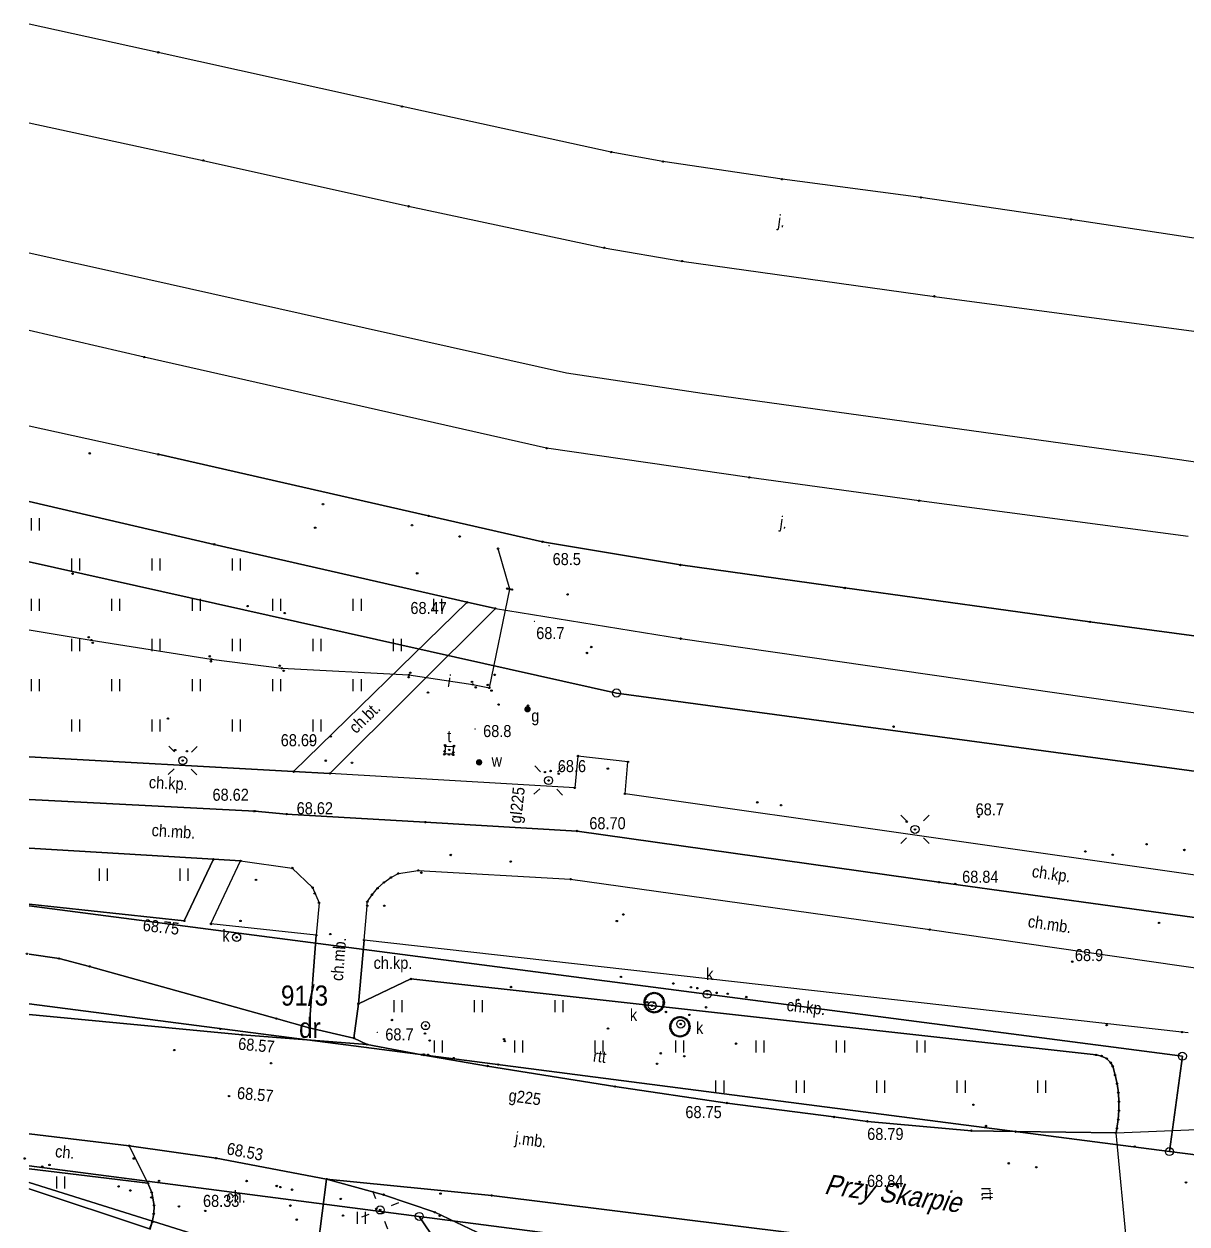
# Model space of a CAD drawing. Extents: x 6545332 to 6545538, y 5876272 to 5876530.
# Drawn here: x 6545332 to 6545404.3, y 5876443.5 to 5876518.1 of the extents above; entities that cross this region are included whole.
import ezdxf
from ezdxf.enums import TextEntityAlignment as Align

# ---------------------------------------------------------------- set-up
doc = ezdxf.new("R2010")
doc.units = 0
doc.header["$MEASUREMENT"] = 0
doc.layers.add('1', color=8, linetype='CONTINUOUS')
doc.styles.get("Standard").update_dxf_attribs({"font": 'txt', "width": 0.75})

msp = doc.modelspace()

# ---------------------------------------------------------------- hatches: boundary and pattern name
at = {"layer": '1', "linetype": 'Continuous'}
h = msp.add_hatch(color=256, dxfattribs=at)
edge = h.paths.add_edge_path()
edge.add_arc((6545364.62, 5876485.68), 0.045, 0, 360)
h = msp.add_hatch(color=256, dxfattribs=at)
edge = h.paths.add_edge_path()
edge.add_arc((6545359.52, 5876482.16), 0.045, 0, 360)
h = msp.add_hatch(color=256, dxfattribs=at)
edge = h.paths.add_edge_path()
edge.add_arc((6545363.71, 5876480.97), 0.045, 0, 360)
h = msp.add_hatch(color=256, dxfattribs=at)
edge = h.paths.add_edge_path()
edge.add_arc((6545363.28, 5876475.51), 0.2, 264.03, 624.03)
h = msp.add_hatch(color=256, dxfattribs=at)
edge = h.paths.add_edge_path()
edge.add_arc((6545360.02, 5876474.28), 0.045, 0, 360)
h = msp.add_hatch(color=256, dxfattribs=at)
edge = h.paths.add_edge_path()
edge.add_arc((6545351.05, 5876473.82), 0.045, 0, 360)
h = msp.add_hatch(color=256, dxfattribs=at)
edge = h.paths.add_edge_path()
edge.add_arc((6545360.27, 5876472.21), 0.2, 0, 360)
h = msp.add_hatch(color=256, dxfattribs=at)
edge = h.paths.add_edge_path()
edge.add_arc((6545364.71, 5876471.67), 0.045, 0, 360)
h = msp.add_hatch(color=256, dxfattribs=at)
edge = h.paths.add_edge_path()
edge.add_arc((6545346.28, 5876469.17), 0.045, 0, 360)
h = msp.add_hatch(color=256, dxfattribs=at)
edge = h.paths.add_edge_path()
edge.add_arc((6545348.3, 5876468.99), 0.045, 0, 360)
h = msp.add_hatch(color=256, dxfattribs=at)
edge = h.paths.add_edge_path()
edge.add_arc((6545391.32, 5876468.82), 0.045, 0, 360)
h = msp.add_hatch(color=256, dxfattribs=at)
edge = h.paths.add_edge_path()
edge.add_arc((6545366.36, 5876467.94), 0.045, 0, 360)
h = msp.add_hatch(color=256, dxfattribs=at)
edge = h.paths.add_edge_path()
edge.add_arc((6545389.86, 5876464.65), 0.045, 0, 360)
h = msp.add_hatch(color=256, dxfattribs=at)
edge = h.paths.add_edge_path()
edge.add_arc((6545341.94, 5876462.35), 0.045, 0, 360)
h = msp.add_hatch(color=256, dxfattribs=at)
edge = h.paths.add_edge_path()
edge.add_arc((6545397.13, 5876459.82), 0.045, 0, 360)
h = msp.add_hatch(color=256, dxfattribs=at)
edge = h.paths.add_edge_path()
edge.add_arc((6545345.54, 5876455.27), 0.045, 0, 360)
h = msp.add_hatch(color=256, dxfattribs=at)
edge = h.paths.add_edge_path()
edge.add_arc((6545353.94, 5876455.42), 0.045, 0, 360)
h = msp.add_hatch(color=256, dxfattribs=at)
edge = h.paths.add_edge_path()
edge.add_arc((6545344.73, 5876451.46), 0.045, 0, 360)
h = msp.add_hatch(color=256, dxfattribs=at)
edge = h.paths.add_edge_path()
edge.add_arc((6545375.68, 5876451.03), 0.045, 0, 360)
h = msp.add_hatch(color=256, dxfattribs=at)
edge = h.paths.add_edge_path()
edge.add_arc((6545375.68, 5876451.03), 0.045, 0, 360)
h = msp.add_hatch(color=256, dxfattribs=at)
edge = h.paths.add_edge_path()
edge.add_arc((6545384.4, 5876449.89), 0.045, 0, 360)
h = msp.add_hatch(color=256, dxfattribs=at)
edge = h.paths.add_edge_path()
edge.add_arc((6545384.4, 5876449.89), 0.045, 0, 360)
h = msp.add_hatch(color=256, dxfattribs=at)
edge = h.paths.add_edge_path()
edge.add_arc((6545343.92, 5876447.6), 0.045, 0, 360)
h = msp.add_hatch(color=256, dxfattribs=at)
edge = h.paths.add_edge_path()
edge.add_arc((6545383.92, 5876446.12), 0.045, 0, 360)
h = msp.add_hatch(color=256, dxfattribs=at)
edge = h.paths.add_edge_path()
edge.add_arc((6545383.92, 5876446.12), 0.045, 0, 360)
h = msp.add_hatch(color=256, dxfattribs=at)
edge = h.paths.add_edge_path()
edge.add_arc((6545343.25, 5876444.32), 0.045, 0, 360)

# ---------------------------------------------------------------- linework, layer by layer
at = {"layer": '1'}
for p, q in [((6545340.33, 5876516.35), (6545332.303, 5876518.112)), ((6545355.48, 5876512.98), (6545340.33, 5876516.35)), ((6545368.48, 5876510.15), (6545355.48, 5876512.98)), ((6545332.303, 5876511.963), (6545343.13, 5876509.63)), ((6545371.69, 5876509.56), (6545368.48, 5876510.15)), ((6545343.13, 5876509.63), (6545355.89, 5876506.78)), ((6545379.1, 5876508.46), (6545371.69, 5876509.56)), ((6545387.73, 5876507.33), (6545379.1, 5876508.46)), ((6545397.05, 5876505.96), (6545387.73, 5876507.33)), ((6545355.89, 5876506.78), (6545368.05, 5876504.2)), ((6545406.73, 5876504.49), (6545397.05, 5876505.96)), ((6545368.05, 5876504.2), (6545372.87, 5876503.37)), ((6545338.29, 5876502.54), (6545332.303, 5876503.863)), ((6545372.87, 5876503.37), (6545388.57, 5876501.18)), ((6545353.18, 5876499.21), (6545338.29, 5876502.54)), ((6545388.57, 5876501.18), (6545409.97, 5876498.3)), ((6545339.46, 5876497.4), (6545332.303, 5876499.067)), ((6545339.46, 5876497.4), (6545332.303, 5876499.067)), ((6545365.7, 5876496.41), (6545353.18, 5876499.21)), ((6545364.46, 5876491.74), (6545339.46, 5876497.4)), ((6545364.46, 5876491.74), (6545339.46, 5876497.4)), ((6545374.13, 5876495.13), (6545365.7, 5876496.41)), ((6545402.08, 5876491.26), (6545374.13, 5876495.13)), ((6545332.303, 5876493.12), (6545340.33, 5876491.36)), ((6545377.06, 5876489.92), (6545364.46, 5876491.74)), ((6545377.06, 5876489.92), (6545364.46, 5876491.74)), ((6545357.13, 5876487.53), (6545340.33, 5876491.36)), ((6545340.33, 5876491.36), (6545357.13, 5876487.53)), ((6545416.95, 5876489.14), (6545402.08, 5876491.26)), ((6545387.62, 5876488.47), (6545377.06, 5876489.92)), ((6545387.62, 5876488.47), (6545377.06, 5876489.92)), ((6545343.81, 5876485.76), (6545332.303, 5876488.418)), ((6545332.303, 5876488.418), (6545343.81, 5876485.76)), ((6545404.33, 5876486.26), (6545387.62, 5876488.47)), ((6545404.33, 5876486.26), (6545387.62, 5876488.47)), ((6545357.13, 5876487.53), (6545364.21, 5876485.92)), ((6545364.21, 5876485.92), (6545357.13, 5876487.53)), ((6545359.52, 5876482.16), (6545343.81, 5876485.76)), ((6545343.81, 5876485.76), (6545359.52, 5876482.16)), ((6545362.17, 5876482.98), (6545361.45, 5876485.49)), ((6545372.78, 5876484.48), (6545364.21, 5876485.92)), ((6545364.21, 5876485.92), (6545372.78, 5876484.48)), ((6545332.303, 5876484.67), (6545368.81, 5876476.52)), ((6545368.81, 5876476.52), (6545332.303, 5876484.67)), ((6545332.303, 5876484.67), (6545368.81, 5876476.52)), ((6545383, 5876483.05), (6545372.78, 5876484.48)), ((6545372.78, 5876484.48), (6545383, 5876483.05)), ((6545360.91, 5876476.84), (6545362.17, 5876482.98)), ((6545383, 5876483.05), (6545398.23, 5876480.94)), ((6545398.23, 5876480.94), (6545383, 5876483.05)), ((6545359.52, 5876482.16), (6545348.74, 5876471.63)), ((6545348.74, 5876471.63), (6545359.52, 5876482.16)), ((6545351, 5876471.52), (6545361.28, 5876481.78)), ((6545361.28, 5876481.78), (6545359.52, 5876482.16)), ((6545359.52, 5876482.16), (6545361.28, 5876481.78)), ((6545361.28, 5876481.78), (6545372.79, 5876479.9)), ((6545398.23, 5876480.94), (6545415.5, 5876478.62)), ((6545415.5, 5876478.62), (6545398.23, 5876480.94)), ((6545332.303, 5876480.447), (6545336.16, 5876479.81)), ((6545336.16, 5876479.81), (6545343.62, 5876478.62)), ((6545372.79, 5876479.9), (6545415.9, 5876473.67)), ((6545343.62, 5876478.62), (6545348, 5876478.06)), ((6545348, 5876478.06), (6545355.91, 5876477.64)), ((6545355.91, 5876477.64), (6545359.87, 5876477.05)), ((6545359.87, 5876477.05), (6545360.91, 5876476.84)), ((6545368.81, 5876476.52), (6545443.83, 5876466.38)), ((6545443.83, 5876466.38), (6545368.81, 5876476.52)), ((6545368.81, 5876476.52), (6545443.83, 5876466.38)), ((6545358.15, 5876472.74), (6545358.18, 5876473.22)), ((6545358.63, 5876472.71), (6545358.15, 5876472.74)), ((6545358.18, 5876473.22), (6545358.67, 5876473.19)), ((6545358.67, 5876473.19), (6545358.63, 5876472.71)), ((6545332.303, 5876472.546), (6545348.74, 5876471.63)), ((6545348.74, 5876471.63), (6545332.303, 5876472.546)), ((6545366.41, 5876472.6), (6545366.21, 5876470.62)), ((6545369.52, 5876472.24), (6545366.41, 5876472.6)), ((6545369.34, 5876470.25), (6545369.52, 5876472.24)), ((6545348.74, 5876471.63), (6545351, 5876471.52)), ((6545351, 5876471.52), (6545348.74, 5876471.63)), ((6545366.21, 5876470.62), (6545351, 5876471.52)), ((6545332.303, 5876469.893), (6545346.34, 5876469.18)), ((6545346.34, 5876469.18), (6545332.303, 5876469.893)), ((6545408.81, 5876464.61), (6545369.34, 5876470.25)), ((6545346.34, 5876469.18), (6545348.3, 5876468.99)), ((6545348.3, 5876468.99), (6545346.34, 5876469.18)), ((6545348.3, 5876468.99), (6545356.92, 5876468.49)), ((6545356.92, 5876468.49), (6545348.3, 5876468.99)), ((6545356.92, 5876468.49), (6545366.36, 5876467.94)), ((6545366.36, 5876467.94), (6545356.92, 5876468.49)), ((6545366.36, 5876467.94), (6545388.85, 5876464.76)), ((6545388.85, 5876464.76), (6545366.36, 5876467.94)), ((6545343.76, 5876466.18), (6545332.303, 5876466.866)), ((6545332.303, 5876466.866), (6545343.76, 5876466.18)), ((6545343.76, 5876466.18), (6545341.94, 5876462.35)), ((6545341.94, 5876462.35), (6545343.76, 5876466.18)), ((6545343.6, 5876462.16), (6545345.45, 5876466.08)), ((6545345.45, 5876466.08), (6545343.76, 5876466.18)), ((6545343.76, 5876466.18), (6545345.45, 5876466.08)), ((6545345.45, 5876466.08), (6545348.66, 5876465.64)), ((6545348.66, 5876465.64), (6545349.92, 5876464.42)), ((6545354.79, 5876465.05), (6545355.25, 5876465.3)), ((6545355.25, 5876465.3), (6545356.49, 5876465.49)), ((6545356.49, 5876465.49), (6545365.96, 5876464.94)), ((6545353.96, 5876464.38), (6545354.35, 5876464.74)), ((6545354.35, 5876464.74), (6545354.79, 5876465.05)), ((6545365.96, 5876464.94), (6545388.28, 5876461.81)), ((6545388.85, 5876464.76), (6545410.35, 5876461.79)), ((6545410.35, 5876461.79), (6545388.85, 5876464.76)), ((6545349.92, 5876464.42), (6545350.32, 5876463.47)), ((6545353.32, 5876463.54), (6545353.62, 5876463.98)), ((6545353.62, 5876463.98), (6545353.96, 5876464.38)), ((6545341.94, 5876462.35), (6545332.303, 5876463.402)), ((6545332.303, 5876463.402), (6545341.94, 5876462.35)), ((6545332.303, 5876463.294), (6545403.98, 5876453.94)), ((6545403.98, 5876453.94), (6545332.303, 5876463.294)), ((6545403.98, 5876453.94), (6545332.303, 5876463.294)), ((6545350.32, 5876463.47), (6545350.15, 5876461.47)), ((6545353.12, 5876461.16), (6545353.32, 5876463.29)), ((6545353.32, 5876463.29), (6545353.32, 5876463.54)), ((6545350.15, 5876461.47), (6545343.6, 5876462.16)), ((6545388.28, 5876461.81), (6545408.49, 5876458.89)), ((6545349.7, 5876455.71), (6545350.15, 5876461.47)), ((6545350.15, 5876461.47), (6545349.7, 5876455.71)), ((6545353.12, 5876461.16), (6545352.77, 5876457.19)), ((6545352.77, 5876457.19), (6545353.12, 5876461.16)), ((6545403.95, 5876455.44), (6545353.12, 5876461.16)), ((6545332.303, 5876460.29), (6545334.16, 5876460.01)), ((6545334.16, 5876460.01), (6545332.303, 5876460.29)), ((6545334.16, 5876460.01), (6545332.303, 5876460.29)), ((6545334.16, 5876460.01), (6545336.06, 5876459.52)), ((6545336.06, 5876459.52), (6545334.16, 5876460.01)), ((6545336.06, 5876459.52), (6545334.16, 5876460.01)), ((6545336.06, 5876459.52), (6545347.66, 5876456.28)), ((6545347.66, 5876456.28), (6545336.06, 5876459.52)), ((6545347.66, 5876456.28), (6545336.06, 5876459.52)), ((6545352.77, 5876457.19), (6545356.03, 5876458.74)), ((6545356.03, 5876458.74), (6545352.77, 5876457.19)), ((6545356.03, 5876458.74), (6545398.62, 5876454.02)), ((6545398.62, 5876454.02), (6545356.03, 5876458.74)), ((6545403.17, 5876448.01), (6545332.303, 5876457.194)), ((6545332.303, 5876457.194), (6545403.17, 5876448.01)), ((6545403.17, 5876448.01), (6545332.303, 5876457.194)), ((6545332.303, 5876457.194), (6545403.17, 5876448.01)), ((6545403.17, 5876448.01), (6545332.303, 5876457.194)), ((6545352.49, 5876455.07), (6545352.77, 5876457.19)), ((6545352.77, 5876457.19), (6545352.49, 5876455.07)), ((6545345.54, 5876455.27), (6545332.303, 5876456.531)), ((6545332.303, 5876456.531), (6545345.54, 5876455.27)), ((6545347.66, 5876456.28), (6545349.7, 5876455.71)), ((6545349.7, 5876455.71), (6545347.66, 5876456.28)), ((6545349.7, 5876455.71), (6545347.66, 5876456.28)), ((6545349.7, 5876455.71), (6545352.49, 5876455.07)), ((6545352.49, 5876455.07), (6545349.7, 5876455.71)), ((6545352.49, 5876455.07), (6545349.7, 5876455.71)), ((6545353.31, 5876454.67), (6545345.54, 5876455.27)), ((6545345.54, 5876455.27), (6545353.31, 5876454.67)), ((6545353.31, 5876454.67), (6545352.49, 5876455.07)), ((6545352.49, 5876455.07), (6545353.31, 5876454.67)), ((6545353.31, 5876454.67), (6545352.49, 5876455.07)), ((6545404.33, 5876455.39), (6545403.95, 5876455.44)), ((6545356.72, 5876454.03), (6545353.31, 5876454.67)), ((6545353.31, 5876454.67), (6545356.72, 5876454.03)), ((6545356.72, 5876454.03), (6545360.8, 5876453.33)), ((6545360.8, 5876453.33), (6545356.72, 5876454.03)), ((6545356.72, 5876454.03), (6545360.8, 5876453.33)), ((6545360.8, 5876453.33), (6545368.71, 5876452.05)), ((6545368.71, 5876452.05), (6545360.8, 5876453.33)), ((6545360.8, 5876453.33), (6545368.71, 5876452.05)), ((6545398.62, 5876454.02), (6545398.96, 5876453.95)), ((6545398.96, 5876453.95), (6545398.62, 5876454.02)), ((6545398.96, 5876453.95), (6545399.27, 5876453.79)), ((6545399.27, 5876453.79), (6545398.96, 5876453.95)), ((6545399.27, 5876453.79), (6545399.52, 5876453.54)), ((6545399.52, 5876453.54), (6545399.27, 5876453.79)), ((6545399.52, 5876453.54), (6545399.65, 5876453.31)), ((6545399.65, 5876453.31), (6545399.52, 5876453.54)), ((6545403.98, 5876453.94), (6545403.17, 5876448.01)), ((6545403.17, 5876448.01), (6545403.98, 5876453.94)), ((6545403.17, 5876448.01), (6545403.98, 5876453.94)), ((6545399.65, 5876453.31), (6545399.8, 5876452.77)), ((6545399.8, 5876452.77), (6545399.65, 5876453.31)), ((6545399.8, 5876452.77), (6545399.92, 5876452.23)), ((6545399.92, 5876452.23), (6545399.8, 5876452.77)), ((6545368.71, 5876452.05), (6545375.68, 5876451.03)), ((6545375.68, 5876451.03), (6545368.71, 5876452.05)), ((6545368.71, 5876452.05), (6545375.68, 5876451.03)), ((6545399.92, 5876452.23), (6545400, 5876451.67)), ((6545400, 5876451.67), (6545399.92, 5876452.23)), ((6545400, 5876451.67), (6545400.03, 5876451.11)), ((6545400.03, 5876451.11), (6545400, 5876451.67)), ((6545400.03, 5876451.11), (6545400.03, 5876450.56)), ((6545400.03, 5876450.56), (6545400.03, 5876451.11)), ((6545375.68, 5876451.03), (6545382.32, 5876450.16)), ((6545382.32, 5876450.16), (6545375.68, 5876451.03)), ((6545375.68, 5876451.03), (6545382.32, 5876450.16)), ((6545400.03, 5876450.56), (6545399.99, 5876450)), ((6545399.99, 5876450), (6545400.03, 5876450.56)), ((6545382.32, 5876450.16), (6545384.4, 5876449.89)), ((6545384.4, 5876449.89), (6545382.32, 5876450.16)), ((6545382.32, 5876450.16), (6545384.4, 5876449.89)), ((6545384.4, 5876449.89), (6545390.87, 5876449.31)), ((6545390.87, 5876449.31), (6545384.4, 5876449.89)), ((6545384.4, 5876449.89), (6545390.87, 5876449.31)), ((6545399.99, 5876450), (6545399.91, 5876449.45)), ((6545399.91, 5876449.45), (6545399.99, 5876450)), ((6545338.52, 5876448.37), (6545332.303, 5876449.122)), ((6545338.52, 5876448.37), (6545332.303, 5876449.122)), ((6545332.303, 5876449.122), (6545338.52, 5876448.37)), ((6545390.87, 5876449.31), (6545393.61, 5876449.25)), ((6545393.61, 5876449.25), (6545390.87, 5876449.31)), ((6545390.87, 5876449.31), (6545393.61, 5876449.25)), ((6545399.86, 5876449.17), (6545393.61, 5876449.25)), ((6545399.86, 5876449.17), (6545393.61, 5876449.25)), ((6545393.61, 5876449.25), (6545399.86, 5876449.17)), ((6545399.91, 5876449.45), (6545399.86, 5876449.17)), ((6545399.86, 5876449.17), (6545399.91, 5876449.45)), ((6545399.86, 5876449.17), (6545404.87, 5876449.38)), ((6545400.54, 5876442), (6545399.86, 5876449.17)), ((6545343.92, 5876447.6), (6545338.52, 5876448.37)), ((6545339.69, 5876446.04), (6545338.52, 5876448.37)), ((6545338.52, 5876448.37), (6545343.92, 5876447.6)), ((6545343.92, 5876447.6), (6545338.52, 5876448.37)), ((6545338.52, 5876448.37), (6545339.69, 5876446.04)), ((6545350.79, 5876446.3), (6545343.92, 5876447.6)), ((6545343.92, 5876447.6), (6545350.79, 5876446.3)), ((6545350.79, 5876446.3), (6545343.92, 5876447.6)), ((6545429.47, 5876444.6), (6545403.17, 5876448.01)), ((6545403.17, 5876448.01), (6545429.47, 5876444.6)), ((6545403.17, 5876448.01), (6545429.47, 5876444.6)), ((6545429.47, 5876444.6), (6545403.17, 5876448.01)), ((6545429.47, 5876444.6), (6545403.17, 5876448.01)), ((6545332.303, 5876447.121), (6545356.55, 5876443.98)), ((6545356.55, 5876443.98), (6545332.303, 5876447.121)), ((6545332.303, 5876447.121), (6545356.55, 5876443.98)), ((6545332.303, 5876446.932), (6545339.69, 5876446.04)), ((6545339.69, 5876446.04), (6545332.303, 5876446.932)), ((6545332.303, 5876446.085), (6545342.8, 5876442.79)), ((6545342.8, 5876442.79), (6545332.303, 5876446.085)), ((6545332.303, 5876446.085), (6545342.8, 5876442.79)), ((6545339.92, 5876445.47), (6545339.69, 5876446.04)), ((6545339.69, 5876446.04), (6545339.92, 5876445.47)), ((6545350.79, 5876446.3), (6545350.24, 5876442.06)), ((6545350.24, 5876442.06), (6545350.79, 5876446.3)), ((6545354.33, 5876445.33), (6545350.79, 5876446.3)), ((6545354.33, 5876445.33), (6545350.79, 5876446.3)), ((6545350.79, 5876446.3), (6545354.33, 5876445.33)), ((6545361.05, 5876445.28), (6545350.79, 5876446.3)), ((6545350.79, 5876446.3), (6545361.05, 5876445.28)), ((6545339.79, 5876443.21), (6545332.303, 5876445.694)), ((6545332.303, 5876445.694), (6545339.79, 5876443.21)), ((6545340.07, 5876444.66), (6545339.92, 5876445.47)), ((6545339.92, 5876445.47), (6545340.07, 5876444.66)), ((6545357.51, 5876444.24), (6545354.33, 5876445.33)), ((6545357.51, 5876444.24), (6545354.33, 5876445.33)), ((6545354.33, 5876445.33), (6545357.51, 5876444.24)), ((6545383.54, 5876442.48), (6545361.05, 5876445.28)), ((6545361.05, 5876445.28), (6545383.54, 5876442.48)), ((6545340.05, 5876444.14), (6545340.07, 5876444.66)), ((6545340.07, 5876444.66), (6545340.05, 5876444.14)), ((6545339.79, 5876443.21), (6545339.96, 5876443.63)), ((6545339.96, 5876443.63), (6545339.8, 5876443.14)), ((6545339.96, 5876443.63), (6545340.05, 5876444.14)), ((6545340.05, 5876444.14), (6545339.96, 5876443.63)), ((6545356.55, 5876443.98), (6545399.19, 5876438.46)), ((6545399.19, 5876438.46), (6545356.55, 5876443.98)), ((6545356.55, 5876443.98), (6545396.3, 5876385.19)), ((6545396.3, 5876385.19), (6545356.55, 5876443.98)), ((6545399.19, 5876438.46), (6545356.55, 5876443.98)), ((6545356.55, 5876443.98), (6545396.3, 5876385.19)), ((6545360.56, 5876442.79), (6545357.51, 5876444.24)), ((6545360.56, 5876442.79), (6545357.51, 5876444.24)), ((6545357.51, 5876444.24), (6545360.56, 5876442.79))]:
    msp.add_line(p, q, dxfattribs=at)
at = {"layer": '1', "linetype": 'Continuous'}
for p, q in [((6545332.45, 5876486.63), (6545332.45, 5876487.38)), ((6545332.95, 5876486.63), (6545332.95, 5876487.38)), ((6545334.95, 5876484.13), (6545334.95, 5876484.88)), ((6545335.45, 5876484.13), (6545335.45, 5876484.88)), ((6545339.95, 5876484.13), (6545339.95, 5876484.88)), ((6545340.45, 5876484.13), (6545340.45, 5876484.88)), ((6545344.95, 5876484.13), (6545344.95, 5876484.88)), ((6545345.45, 5876484.13), (6545345.45, 5876484.88)), ((6545332.45, 5876481.63), (6545332.45, 5876482.38)), ((6545332.95, 5876481.63), (6545332.95, 5876482.38)), ((6545337.45, 5876481.63), (6545337.45, 5876482.38)), ((6545337.95, 5876481.63), (6545337.95, 5876482.38)), ((6545342.45, 5876481.63), (6545342.45, 5876482.38)), ((6545342.95, 5876481.63), (6545342.95, 5876482.38)), ((6545347.45, 5876481.63), (6545347.45, 5876482.38)), ((6545347.95, 5876481.63), (6545347.95, 5876482.38)), ((6545352.45, 5876481.63), (6545352.45, 5876482.38)), ((6545352.95, 5876481.63), (6545352.95, 5876482.38)), ((6545357.45, 5876481.63), (6545357.45, 5876482.38)), ((6545357.95, 5876481.63), (6545357.95, 5876482.38)), ((6545334.95, 5876479.13), (6545334.95, 5876479.88)), ((6545335.45, 5876479.13), (6545335.45, 5876479.88)), ((6545339.95, 5876479.13), (6545339.95, 5876479.88)), ((6545340.45, 5876479.13), (6545340.45, 5876479.88)), ((6545344.95, 5876479.13), (6545344.95, 5876479.88)), ((6545345.45, 5876479.13), (6545345.45, 5876479.88)), ((6545349.95, 5876479.13), (6545349.95, 5876479.88)), ((6545350.45, 5876479.13), (6545350.45, 5876479.88)), ((6545354.95, 5876479.13), (6545354.95, 5876479.88)), ((6545355.45, 5876479.13), (6545355.45, 5876479.88)), ((6545332.45, 5876476.63), (6545332.45, 5876477.38)), ((6545332.95, 5876476.63), (6545332.95, 5876477.38)), ((6545337.45, 5876476.63), (6545337.45, 5876477.38)), ((6545337.95, 5876476.63), (6545337.95, 5876477.38)), ((6545342.45, 5876476.63), (6545342.45, 5876477.38)), ((6545342.95, 5876476.63), (6545342.95, 5876477.38)), ((6545347.45, 5876476.63), (6545347.45, 5876477.38)), ((6545347.95, 5876476.63), (6545347.95, 5876477.38)), ((6545352.45, 5876476.63), (6545352.45, 5876477.38)), ((6545352.95, 5876476.63), (6545352.95, 5876477.38)), ((6545334.95, 5876474.13), (6545334.95, 5876474.88)), ((6545335.45, 5876474.13), (6545335.45, 5876474.88)), ((6545339.95, 5876474.13), (6545339.95, 5876474.88)), ((6545340.45, 5876474.13), (6545340.45, 5876474.88)), ((6545344.95, 5876474.13), (6545344.95, 5876474.88)), ((6545345.45, 5876474.13), (6545345.45, 5876474.88)), ((6545349.95, 5876474.13), (6545349.95, 5876474.88)), ((6545350.45, 5876474.13), (6545350.45, 5876474.88)), ((6545341.329, 5876472.86), (6545340.982, 5876473.218)), ((6545342.39, 5876472.842), (6545342.748, 5876473.189)), ((6545364.079, 5876471.629), (6545363.738, 5876471.994)), ((6545341.311, 5876471.799), (6545340.953, 5876471.452)), ((6545342.372, 5876471.781), (6545342.719, 5876471.423)), ((6545365.139, 5876471.592), (6545365.504, 5876471.933)), ((6545364.042, 5876470.568), (6545363.677, 5876470.228)), ((6545365.103, 5876470.532), (6545365.443, 5876470.167)), ((6545386.83, 5876468.571), (6545386.476, 5876468.923)), ((6545387.891, 5876468.571), (6545388.243, 5876468.925)), ((6545386.83, 5876467.51), (6545386.478, 5876467.156)), ((6545387.891, 5876467.51), (6545388.245, 5876467.158)), ((6545336.68, 5876464.85), (6545336.68, 5876465.6)), ((6545337.18, 5876464.85), (6545337.18, 5876465.6)), ((6545341.68, 5876464.85), (6545341.68, 5876465.6)), ((6545342.18, 5876464.85), (6545342.18, 5876465.6)), ((6545354.99, 5876456.67), (6545354.99, 5876457.42)), ((6545355.49, 5876456.67), (6545355.49, 5876457.42)), ((6545359.99, 5876456.67), (6545359.99, 5876457.42)), ((6545360.49, 5876456.67), (6545360.49, 5876457.42)), ((6545364.99, 5876456.67), (6545364.99, 5876457.42)), ((6545365.49, 5876456.67), (6545365.49, 5876457.42)), ((6545357.49, 5876454.17), (6545357.49, 5876454.92)), ((6545357.99, 5876454.17), (6545357.99, 5876454.92)), ((6545362.49, 5876454.17), (6545362.49, 5876454.92)), ((6545362.99, 5876454.17), (6545362.99, 5876454.92)), ((6545367.49, 5876454.17), (6545367.49, 5876454.92)), ((6545367.99, 5876454.17), (6545367.99, 5876454.92)), ((6545372.49, 5876454.17), (6545372.49, 5876454.92)), ((6545372.99, 5876454.17), (6545372.99, 5876454.92)), ((6545377.49, 5876454.17), (6545377.49, 5876454.92)), ((6545377.99, 5876454.17), (6545377.99, 5876454.92)), ((6545382.49, 5876454.17), (6545382.49, 5876454.92)), ((6545382.99, 5876454.17), (6545382.99, 5876454.92)), ((6545387.49, 5876454.17), (6545387.49, 5876454.92)), ((6545387.99, 5876454.17), (6545387.99, 5876454.92)), ((6545374.99, 5876451.67), (6545374.99, 5876452.42)), ((6545375.49, 5876451.67), (6545375.49, 5876452.42)), ((6545379.99, 5876451.67), (6545379.99, 5876452.42)), ((6545380.49, 5876451.67), (6545380.49, 5876452.42)), ((6545384.99, 5876451.67), (6545384.99, 5876452.42)), ((6545385.49, 5876451.67), (6545385.49, 5876452.42)), ((6545389.99, 5876451.67), (6545389.99, 5876452.42)), ((6545390.49, 5876451.67), (6545390.49, 5876452.42)), ((6545394.99, 5876451.67), (6545394.99, 5876452.42)), ((6545395.49, 5876451.67), (6545395.49, 5876452.42)), ((6545334.03, 5876445.71), (6545334.03, 5876446.46)), ((6545334.53, 5876445.71), (6545334.53, 5876446.46)), ((6545353.847, 5876445.079), (6545353.665, 5876445.544)), ((6545354.819, 5876444.654), (6545355.284, 5876444.836)), ((6545352.71, 5876443.52), (6545352.71, 5876444.27)), ((6545353.422, 5876444.107), (6545352.957, 5876443.924)), ((6545353.21, 5876443.52), (6545353.21, 5876444.27)), ((6545354.394, 5876443.682), (6545354.577, 5876443.217))]:
    msp.add_line(p, q, dxfattribs=at)
at = {"layer": '1'}
for centre in [(6545340.33, 5876516.35), (6545355.48, 5876512.98), (6545368.48, 5876510.15), (6545343.13, 5876509.63), (6545371.69, 5876509.56), (6545379.1, 5876508.46), (6545387.73, 5876507.33), (6545355.89, 5876506.78), (6545397.05, 5876505.96), (6545368.05, 5876504.2), (6545372.87, 5876503.37), (6545388.57, 5876501.18), (6545339.46, 5876497.4), (6545336.07, 5876491.42), (6545340.33, 5876491.36), (6545340.33, 5876491.36), (6545364.46, 5876491.74), (6545377.06, 5876489.92), (6545387.62, 5876488.47), (6545350.57, 5876488.26), (6545356.1, 5876486.95), (6545357.13, 5876487.53), (6545357.13, 5876487.53), (6545357.13, 5876487.53), (6545350.08, 5876486.79), (6545359.06, 5876486.25), (6545343.81, 5876485.76), (6545343.81, 5876485.76), (6545361.45, 5876485.49), (6545361.45, 5876485.49), (6545361.45, 5876485.49), (6545361.45, 5876485.49), (6545361.45, 5876485.49), (6545361.45, 5876485.49), (6545361.45, 5876485.49), (6545364.21, 5876485.92), (6545364.21, 5876485.92), (6545364.21, 5876485.92), (6545335, 5876483.94), (6545356.42, 5876483.96), (6545372.78, 5876484.48), (6545372.78, 5876484.48), (6545372.78, 5876484.48), (6545362.02, 5876483.01), (6545362.17, 5876482.98), (6545362.31, 5876482.95), (6545365.77, 5876482.65), (6545383, 5876483.05), (6545383, 5876483.05), (6545383, 5876483.05), (6545345.88, 5876481.92), (6545359.52, 5876482.16), (6545359.52, 5876482.16), (6545359.52, 5876482.16), (6545359.52, 5876482.16), (6545361.28, 5876481.78), (6545361.28, 5876481.78), (6545348.19, 5876481.49), (6545398.23, 5876480.94), (6545398.23, 5876480.94), (6545398.23, 5876480.94), (6545336.01, 5876479.99), (6545336.16, 5876479.81), (6545336.26, 5876479.64), (6545372.79, 5876479.9), (6545343.53, 5876478.8), (6545366.97, 5876479.01), (6545367.24, 5876479.38), (6545343.6, 5876478.49), (6545343.62, 5876478.62), (6545347.88, 5876478.21), (6545348, 5876478.06), (6545348.12, 5876477.9), (6545355.89, 5876477.5), (6545355.91, 5876477.64), (6545355.99, 5876477.78), (6545359.83, 5876477.21), (6545361.24, 5876477.65), (6545357.09, 5876476.55), (6545359.87, 5876477.05), (6545360.06, 5876476.87), (6545360.81, 5876477.02), (6545360.91, 5876476.84), (6545361.04, 5876476.67), (6545361.48, 5876475.8), (6545363.31, 5876475.73), (6545340.93, 5876474.93), (6545363.28, 5876475.51), (6545386.03, 5876474.43), (6545349.8, 5876473.51), (6545351.05, 5876473.82), (6545341.38, 5876472.97), (6545342.11, 5876472.9), (6545358.1, 5876472.71), (6545358.12, 5876472.89), (6545358.12, 5876472.89), (6545358.15, 5876473.28), (6545358.15, 5876472.74), (6545358.18, 5876473.22), (6545358.39, 5876472.69), (6545358.41, 5876472.98), (6545358.41, 5876472.98), (6545358.41, 5876472.98), (6545358.63, 5876472.71), (6545358.67, 5876473.19), (6545358.67, 5876472.83), (6545358.67, 5876472.83), (6545358.71, 5876473.23), (6545341.85, 5876472.32), (6545341.85, 5876472.32), (6545350.74, 5876472.31), (6545352.37, 5876472.18), (6545358.66, 5876472.67), (6545366.41, 5876472.6), (6545369.52, 5876472.24), (6545348.74, 5876471.63), (6545348.74, 5876471.63), (6545348.74, 5876471.63), (6545351, 5876471.52), (6545351, 5876471.52), (6545364.36, 5876471.6), (6545364.71, 5876471.67), (6545365.22, 5876471.5), (6545368.27, 5876471.82), (6545368.27, 5876471.82), (6545364.59, 5876471.08), (6545364.59, 5876471.08), (6545366.21, 5876470.62), (6545369.34, 5876470.25), (6545377.56, 5876469.72), (6545346.28, 5876469.17), (6545346.34, 5876469.18), (6545346.34, 5876469.18), (6545348.3, 5876468.99), (6545348.3, 5876468.99), (6545348.3, 5876468.99), (6545379.04, 5876469.54), (6545356.92, 5876468.49), (6545356.92, 5876468.49), (6545386.85, 5876468.52), (6545391.32, 5876468.82), (6545366.36, 5876467.94), (6545366.36, 5876467.94), (6545366.36, 5876467.94), (6545387.36, 5876468.04), (6545387.36, 5876468.04), (6545401.75, 5876467.12), (6545401.75, 5876467.12), (6545404.1, 5876466.76), (6545343.76, 5876466.18), (6545343.76, 5876466.18), (6545343.76, 5876466.18), (6545345.45, 5876466.08), (6545345.45, 5876466.08), (6545358.51, 5876466.45), (6545362.24, 5876466.04), (6545397.95, 5876466.67), (6545399.65, 5876466.46), (6545348.66, 5876465.64), (6545355.25, 5876465.3), (6545356.49, 5876465.49), (6545356.68, 5876465.35), (6545346.4, 5876464.9), (6545354.35, 5876464.74), (6545354.79, 5876465.05), (6545365.96, 5876464.94), (6545388.85, 5876464.76), (6545388.85, 5876464.76), (6545389.86, 5876464.65), (6545349.92, 5876464.42), (6545350.05, 5876464.06), (6545353.62, 5876463.98), (6545353.96, 5876464.38), (6545350.32, 5876463.47), (6545353.32, 5876463.54), (6545353.32, 5876463.29), (6545354.37, 5876463.29), (6545341.94, 5876462.35), (6545341.94, 5876462.35), (6545341.94, 5876462.35), (6545345.44, 5876462.35), (6545368.83, 5876462.34), (6545369.23, 5876462.75), (6545402.53, 5876462.23), (6545343.6, 5876462.16), (6545351.02, 5876461.53), (6545388.28, 5876461.81), (6545345.2, 5876461.33), (6545345.2, 5876461.33), (6545350.15, 5876461.47), (6545350.15, 5876461.47), (6545353.12, 5876461.16), (6545353.12, 5876461.16), (6545332.17, 5876460.31), (6545332.17, 5876460.31), (6545332.17, 5876460.31), (6545334.16, 5876460.01), (6545334.16, 5876460.01), (6545334.16, 5876460.01), (6545336.06, 5876459.52), (6545336.06, 5876459.52), (6545336.06, 5876459.52), (6545397.13, 5876459.82), (6545356.03, 5876458.74), (6545356.03, 5876458.74), (6545369.08, 5876458.87), (6545362.25, 5876458.24), (6545370.85, 5876457.79), (6545370.95, 5876457.83), (6545371.05, 5876457.86), (6545371.15, 5876457.87), (6545371.25, 5876457.86), (6545371.36, 5876457.83), (6545371.45, 5876457.79), (6545372.34, 5876458.46), (6545373.43, 5876458.23), (6545373.84, 5876458.17), (6545374.43, 5876458), (6545374.43, 5876458), (6545374.43, 5876458), (6545374.45, 5876457.79), (6545375.03, 5876457.88), (6545375.72, 5876457.82), (6545352.77, 5876457.19), (6545352.77, 5876457.19), (6545352.77, 5876457.19), (6545370.55, 5876457.27), (6545370.56, 5876457.37), (6545370.56, 5876457.17), (6545370.59, 5876457.48), (6545370.59, 5876457.07), (6545370.63, 5876457.57), (6545370.69, 5876457.66), (6545370.72, 5876457.29), (6545370.76, 5876457.73), (6545371.02, 5876457.08), (6545371.15, 5876457.27), (6545371.15, 5876457.27), (6545371.15, 5876457.27), (6545371.54, 5876457.73), (6545371.61, 5876457.66), (6545371.67, 5876457.57), (6545371.71, 5876457.48), (6545371.71, 5876457.07), (6545371.74, 5876457.37), (6545371.74, 5876457.17), (6545371.75, 5876457.27), (6545376.87, 5876457.62), (6545380.11, 5876457.45), (6545347.66, 5876456.28), (6545347.66, 5876456.28), (6545347.66, 5876456.28), (6545370.63, 5876456.97), (6545370.69, 5876456.88), (6545370.76, 5876456.81), (6545370.85, 5876456.75), (6545370.95, 5876456.71), (6545371.05, 5876456.68), (6545371.15, 5876456.67), (6545371.25, 5876456.68), (6545371.36, 5876456.71), (6545371.45, 5876456.75), (6545371.54, 5876456.81), (6545371.61, 5876456.88), (6545371.67, 5876456.97), (6545371.88, 5876456.69), (6545372.45, 5876456.29), (6545372.55, 5876456.33), (6545372.65, 5876456.36), (6545372.75, 5876456.37), (6545372.85, 5876456.36), (6545372.96, 5876456.33), (6545373.05, 5876456.29), (6545373.34, 5876456.51), (6545374.38, 5876456.98), (6545344.18, 5876455.64), (6545344.18, 5876455.64), (6545349.7, 5876455.71), (6545349.7, 5876455.71), (6545349.7, 5876455.71), (6545349.7, 5876455.71), (6545354.85, 5876456.19), (6545354.85, 5876456.19), (6545356.94, 5876455.84), (6545356.94, 5876455.84), (6545356.94, 5876455.84), (6545368.28, 5876455.66), (6545372.15, 5876455.77), (6545372.16, 5876455.87), (6545372.16, 5876455.67), (6545372.19, 5876455.98), (6545372.19, 5876455.57), (6545372.23, 5876456.07), (6545372.29, 5876456.16), (6545372.36, 5876456.23), (6545372.8, 5876455.94), (6545373.14, 5876456.23), (6545373.21, 5876456.16), (6545373.27, 5876456.07), (6545373.31, 5876455.98), (6545373.31, 5876455.57), (6545373.34, 5876455.87), (6545373.34, 5876455.67), (6545373.35, 5876455.77), (6545399.27, 5876455.87), (6545345.54, 5876455.27), (6545345.54, 5876455.27), (6545345.54, 5876455.27), (6545352.49, 5876455.07), (6545352.49, 5876455.07), (6545352.49, 5876455.07), (6545352.49, 5876455.07), (6545356.91, 5876455.35), (6545357.2, 5876454.91), (6545361.82, 5876455), (6545361.86, 5876454.88), (6545372.23, 5876455.47), (6545372.29, 5876455.38), (6545372.36, 5876455.31), (6545372.45, 5876455.25), (6545372.55, 5876455.21), (6545372.65, 5876455.18), (6545372.75, 5876455.17), (6545372.85, 5876455.18), (6545372.96, 5876455.21), (6545373.05, 5876455.25), (6545373.14, 5876455.31), (6545373.21, 5876455.38), (6545373.27, 5876455.47), (6545403.95, 5876455.44), (6545341.32, 5876454.32), (6545353.31, 5876454.67), (6545353.31, 5876454.67), (6545353.31, 5876454.67), (6545353.31, 5876454.67), (6545356.72, 5876454.03), (6545356.72, 5876454.03), (6545356.72, 5876454.03), (6545356.85, 5876454.05), (6545357.1, 5876454.03), (6545371.56, 5876454.12), (6545371.56, 5876454.12), (6545376.24, 5876454.72), (6545347.34, 5876453.5), (6545356.84, 5876454.01), (6545357.09, 5876453.98), (6545357.1, 5876454.02), (6545358.68, 5876453.82), (6545358.68, 5876453.82), (6545360.8, 5876453.33), (6545360.8, 5876453.33), (6545360.8, 5876453.33), (6545361.46, 5876453.42), (6545361.46, 5876453.42), (6545371.33, 5876453.47), (6545371.33, 5876453.47), (6545373.02, 5876453.94), (6545398.62, 5876454.02), (6545398.62, 5876454.02), (6545398.96, 5876453.95), (6545398.96, 5876453.95), (6545399.27, 5876453.79), (6545399.27, 5876453.79), (6545399.52, 5876453.54), (6545399.52, 5876453.54), (6545399.65, 5876453.31), (6545399.65, 5876453.31), (6545399.8, 5876452.77), (6545399.8, 5876452.77), (6545368.71, 5876452.05), (6545368.71, 5876452.05), (6545368.71, 5876452.05), (6545399.92, 5876452.23), (6545399.92, 5876452.23), (6545344.73, 5876451.46), (6545400, 5876451.67), (6545400, 5876451.67), (6545400.03, 5876451.11), (6545400.03, 5876451.11), (6545375.68, 5876451.03), (6545375.68, 5876451.03), (6545375.68, 5876451.03), (6545375.68, 5876451.03), (6545375.68, 5876451.03), (6545390.99, 5876450.92), (6545400.03, 5876450.56), (6545400.03, 5876450.56), (6545382.32, 5876450.16), (6545382.32, 5876450.16), (6545382.32, 5876450.16), (6545384.4, 5876449.89), (6545384.4, 5876449.89), (6545384.4, 5876449.89), (6545384.4, 5876449.89), (6545384.4, 5876449.89), (6545384.4, 5876449.89), (6545391.77, 5876449.6), (6545399.99, 5876450), (6545399.99, 5876450), (6545390.87, 5876449.31), (6545390.87, 5876449.31), (6545390.87, 5876449.31), (6545393.61, 5876449.25), (6545393.61, 5876449.25), (6545393.61, 5876449.25), (6545393.61, 5876449.25), (6545399.86, 5876449.17), (6545399.86, 5876449.17), (6545399.86, 5876449.17), (6545399.86, 5876449.17), (6545399.91, 5876449.45), (6545399.91, 5876449.45), (6545338.52, 5876448.37), (6545338.52, 5876448.37), (6545338.52, 5876448.37), (6545338.52, 5876448.37), (6545401.02, 5876448.32), (6545332.03, 5876447.58), (6545338.81, 5876447.58), (6545338.81, 5876447.58), (6545343.92, 5876447.6), (6545343.92, 5876447.6), (6545343.92, 5876447.6), (6545343.92, 5876447.6), (6545333.12, 5876447.08), (6545333.57, 5876447.18), (6545393.19, 5876447.28), (6545394.9, 5876447.04), (6545337.86, 5876445.84), (6545339.69, 5876446.04), (6545339.69, 5876446.04), (6545339.69, 5876446.04), (6545340.38, 5876446.19), (6545345.82, 5876446.18), (6545347.69, 5876445.87), (6545347.69, 5876445.87), (6545350.79, 5876446.3), (6545350.79, 5876446.3), (6545350.79, 5876446.3), (6545350.79, 5876446.3), (6545350.79, 5876446.3), (6545383.92, 5876446.12), (6545383.92, 5876446.12), (6545404.2, 5876446.09), (6545338.59, 5876445.59), (6545339.9, 5876445.16), (6545339.9, 5876445.16), (6545339.92, 5876445.47), (6545339.92, 5876445.47), (6545347.92, 5876445.8), (6545348.65, 5876445.64), (6545351.67, 5876445.07), (6545354.33, 5876445.33), (6545354.33, 5876445.33), (6545354.33, 5876445.33), (6545357.87, 5876445.4), (6545361.05, 5876445.28), (6545361.05, 5876445.28), (6545340.07, 5876444.66), (6545340.07, 5876444.66), (6545341.61, 5876444.6), (6545348.54, 5876444.65), (6545353.88, 5876444.45), (6545354.12, 5876444.38), (6545354.12, 5876444.38), (6545354.12, 5876444.38), (6545339.96, 5876443.63), (6545339.96, 5876443.63), (6545340.05, 5876444.14), (6545340.05, 5876444.14), (6545343.25, 5876444.32), (6545348.94, 5876443.78), (6545348.94, 5876443.78), (6545351.82, 5876444.03), (6545354.3, 5876444.2), (6545357.51, 5876444.24), (6545357.51, 5876444.24), (6545357.51, 5876444.24), (6545357.81, 5876444.02), (6545357.81, 5876444.02)]:
    msp.add_circle(centre, 0.045, dxfattribs=at)
at = {"layer": '1', "linetype": 'Continuous'}
for centre in [(6545368.81, 5876476.52), (6545341.85, 5876472.32), (6545364.59, 5876471.08), (6545387.36, 5876468.04), (6545345.2, 5876461.33), (6545374.45, 5876457.79), (6545371.02, 5876457.08), (6545356.94, 5876455.84), (6545372.8, 5876455.94), (6545403.98, 5876453.94), (6545403.17, 5876448.01), (6545354.12, 5876444.38), (6545356.55, 5876443.98)]:
    msp.add_circle(centre, 0.25, dxfattribs=at)

# ---------------------------------------------------------------- texts
at = {"layer": '1', "width": 0.9}
for s, rotation, p in [('j.', 352.5, (6545378.79, 5876505.52)), ('j.', 352.181, (6545378.92, 5876486.78)), ('ch.bt.', 44.328, (6545352.62, 5876473.95)), ('ch.kp.', 356.81, (6545339.73, 5876470.61)), ('ch.mb.', 356.403, (6545339.9, 5876467.63)), ('ch.kp.', 351.868, (6545394.59, 5876465.08)), ('68.75', 353.772, (6545339.34, 5876461.73)), ('ch.mb.', -8.221, (6545394.34, 5876461.97)), ('ch.mb.', 85.533, (6545351.8, 5876458.6)), ('ch.kp.', -6.376, (6545379.36, 5876456.76)), ('68.57', 354.849, (6545345.27, 5876454.35)), ('68.57', 354.849, (6545345.2, 5876451.29)), ('j.mb.', 352.501, (6545362.46, 5876448.5)), ('68.53', 349.284, (6545344.54, 5876447.85))]:
    msp.add_text(s, height=0.75, rotation=rotation, dxfattribs=at).set_placement(p)
for s, height, p in [('68.5', 0.75, (6545364.84, 5876484.47)), ('68.47', 0.75, (6545356, 5876481.43)), ('68.7', 0.75, (6545363.82, 5876479.87)), ('68.8', 0.75, (6545360.52, 5876473.78)), ('68.69', 0.75, (6545347.94, 5876473.21)), ('t', 0.75, (6545358.29, 5876473.46)), ('68.6', 0.75, (6545365.16, 5876471.6)), ('68.62', 0.75, (6545343.7, 5876469.82)), ('68.62', 0.75, (6545348.93, 5876468.98)), ('68.7', 0.75, (6545391.13, 5876468.91)), ('68.70', 0.75, (6545367.12, 5876468.05)), ('68.84', 0.75, (6545390.29, 5876464.72)), ('k', 0.75, (6545344.31, 5876461.06)), ('ch.kp.', 0.75, (6545353.71, 5876459.37)), ('68.9', 0.75, (6545397.3, 5876459.85)), ('dr', 1.25, (6545349.08, 5876455.08)), ('68.7', 0.75, (6545354.44, 5876454.92)), ('68.75', 0.75, (6545373.09, 5876450.09)), ('68.75', 0.75, (6545373.09, 5876450.09)), ('68.79', 0.75, (6545384.39, 5876448.73)), ('68.79', 0.75, (6545384.39, 5876448.73)), ('68.84', 0.75, (6545384.38, 5876445.81)), ('68.84', 0.75, (6545384.38, 5876445.81)), ('68.33', 0.75, (6545343.11, 5876444.57)), ('ch.', 0.75, (6545344.56, 5876444.84))]:
    msp.add_text(s, height=height, dxfattribs=at).set_placement(p)
msp.add_text('i', height=0.75, rotation=351.056, dxfattribs=at).set_placement((6545358.42, 5876477.27), align=Align.MIDDLE_CENTER)
for s, p in [('g', (6545363.51, 5876475.11)), ('k', (6545374.38, 5876459.05)), ('k', (6545369.64, 5876456.51)), ('k', (6545373.75, 5876455.7))]:
    msp.add_text(s, height=0.75, dxfattribs=at).set_placement(p, align=Align.MIDDLE_LEFT)
for s, height, p in [('w', 0.75, (6545361.37, 5876472.32)), ('91/3', 1.25, (6545349.42, 5876457.71))]:
    msp.add_text(s, height=height, dxfattribs=at).set_placement(p, align=Align.MIDDLE_CENTER)
for s, rotation, p in [('gI225', 83.733, (6545362.5, 5876468.43)), ('rtt', 352.572, (6545367.37, 5876453.99)), ('g225', 352.214, (6545362.12, 5876451.52)), ('ch.', -5.558, (6545333.93, 5876448.04)), ('rtt', 271.317, (6545391.86, 5876445.81))]:
    msp.add_text(s, height=0.75, rotation=rotation, dxfattribs=at).set_placement(p, align=Align.MIDDLE_LEFT)
at = {"layer": '1', "oblique": 15, "width": 0.9}
msp.add_text('Przy Skarpie', height=1.25, rotation=352.02, dxfattribs=at).set_placement((6545385.98, 5876445.42), align=Align.MIDDLE_CENTER)

doc.saveas('drawing.dxf')
